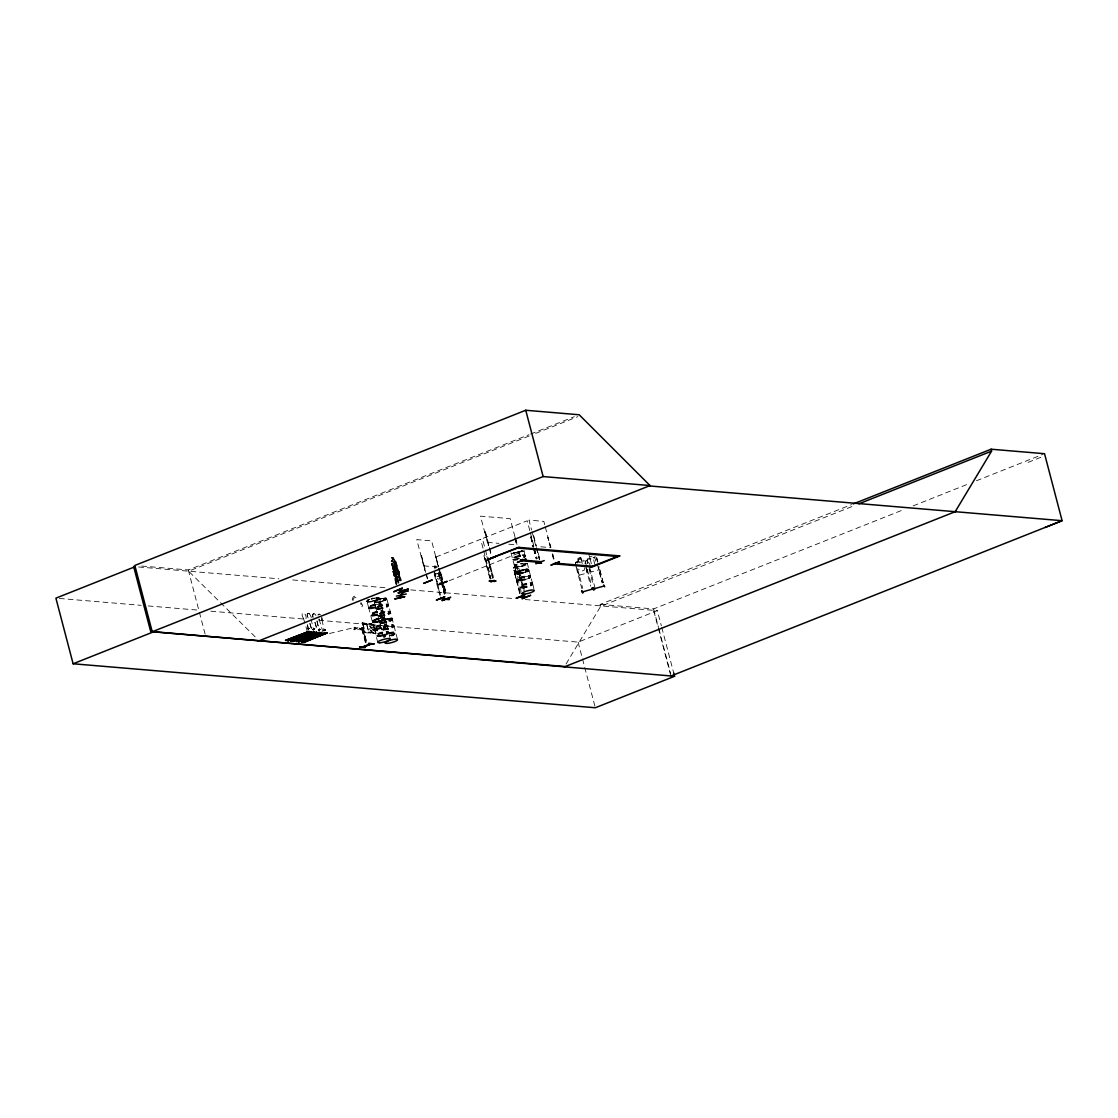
<?xml version="1.0" encoding="UTF-8"?>
<svg xmlns="http://www.w3.org/2000/svg" width="1118" height="1118" viewBox="0 0 1118 1118"><rect width="100%" height="100%" fill="white"/><g stroke="black" fill="none" stroke-linecap="round" stroke-linejoin="round"><path stroke-width="0.75" stroke-dasharray="5 3.75" d="M386.8 625.2L390.182 638.616M532.699 583.834L534.166 589.997M368.563 607.354L366.942 601.121L369.555 601.638L368.758 601.694M375.83 608.066L383.446 636.869M397.449 639.216L388.575 604.922M314.801 628.749L312.747 629.616L314.535 629.071M313.501 629.769C312.397 629.392 314.647 629.7 313.529 629.057M313.04 629.588L313.054 629.951M579.431 575.141L587.16 573.059L586.307 565.177M587.16 573.059L587.453 569.537M598.996 566.365L598.731 569.9L590.989 571.997L589.13 569.048M353.637 629.741C359.032 623.83 363.937 633.417 354.644 627.491C348.592 629.322 360.667 630.273 354.14 627.184M368.563 607.535L368.856 608.374M397.337 568.279L397.114 570.795L395.409 570.641L393.815 567.986M439.695 576.595L439.472 579.11L437.767 578.956L435.377 573.282M519.646 574.736L519.409 577.237L517.704 577.098L516.111 574.442L514.322 564.185L515.929 564.366M366.886 601.302L366.942 600.785A6.498 1.356 -14.7 0 0 371.428 601.246A6.498 1.356 -14.7 0 0 379.072 598.493A6.498 1.356 -14.7 0 0 376.025 597.501L378.485 597.361M372.28 621.957C372.979 619.19 386.255 615.599 384.354 619.54M374.823 600.855L379.505 598.396L378.513 597.347M379.435 622.139L384.62 622.335L392.139 619.302M392.334 619.19L390.07 618.589L382.3 620.197M319.161 628.945C320.712 627.813 318.113 631.307 318.392 629.63M323.619 630.259L325.254 629.462L324.416 629.392M309.127 628.204L308.526 628.945M313.851 628.777L314.438 629.462M319.734 629.853L318.337 629.63M318.728 629.797L318.574 629.602M325.268 630.189L323.591 630.077M363.643 627.981L362.162 628.47L363.434 627.659M376.99 599.751C393.243 594.58 386.073 602.588 375.802 602.35M373.873 622.572L374.977 622.279L372.587 621.985M518.109 573.744C510.926 572.947 527.92 567.175 528.94 569.551M395.786 561.208L391.44 560.775L391.16 561.879L397.016 583.68M391.23 561.921L391.524 560.747M513.539 568.377L513.833 567.189L515.077 567.301L514.14 564.101L516.055 564.227L523.769 590.514M368.493 601.777L369.206 601.33M376.319 598.745L377.493 598.479M376.528 598.354L377.842 598.535L377.171 598.032M374.893 622.223L372.657 622.279L372.895 620.574M384.229 599.094L383.586 599.36L384.746 598.591M383.67 599.276L385.403 598.717M375.145 619.805L376.626 619.274A6.498 1.356 -14.7 0 1 384.788 618.771L380.134 621.203L379.882 622.838M381.741 619.4L383.684 618.883L382.272 619.442M382.594 619.316L381.783 619.274M382.063 619.456L382.44 618.729M382.328 619.023L383.306 618.631L382.524 619.065M384.927 618.981C383.726 615.319 375.606 619.47 372.895 620.588M389.246 619.638C391.356 619.288 388.351 620.043 389.861 619.917M528.702 569.551C524.859 568.405 511.443 573.045 518.305 573.967M525.767 570.823L526.732 570.599M525.809 570.697L526.732 570.04M314.074 629.238L314.521 628.568L313.683 628.484M318.351 629.741L319.846 629.294M324.947 629.797L325.212 629.797M585.007 567.399L584.043 570.418L580.969 571.256L578.649 569.132M319.287 630.007L318.686 629.825M375.718 633.752L374.264 625.339L373.23 624.277L368.423 623.732L366.802 624.724L368.786 632.299L370.938 633.305M376.165 632.802L375.76 633.864L368.828 632.229M379.561 621.72L383.418 620.057M314.046 629.56L313.208 629.881M308.582 628.54L307.562 628.847L308.358 628.833M362.148 628.176L360.262 629.154L362.316 628.582M575.309 563.57L576.049 562.102L578.299 561.515L577.433 558.273L580.745 557.393L581.584 560.621L583.722 560.034L585.175 560.859L585.93 563.751M575.435 563.584L576.119 562.2L583.694 560.16M587.747 563.29L586.978 560.411L587.607 558.958L589.857 558.371M586.992 560.425L587.677 559.056L595.251 557.016M312.872 629.56L313.823 629.182M325.24 630.091L324.374 629.881L325.631 629.853M362.064 623.117L371.372 623.704L371.609 624.585L362.665 623.634M363.168 623.928C363.532 622.013 360.807 623.467 362.973 623.019M373.384 632.564C374.949 633.333 361.226 630.636 365.46 632.522M566.071 663.938L600.673 606.333L854.026 505.741M391.915 564.352L392.516 563.388L393.256 566.784M394.738 564.856L394.277 560.411M395.506 573.436L395.409 577.237L392.893 569.062L392.53 563.528M397.379 570.418L397.281 574.233L394.766 566.057L394.402 560.523M396.457 584.56L392.488 569.495L392.823 567.483M392.404 568.154L393.718 566.029L397.715 582.087M398.916 582.953L394.696 564.464M393.634 557.91L395.129 563.765L395.59 563.025L394.277 565.135M393.648 567.832L394.738 574.666L395.241 573.855M395.52 564.828L396.611 571.647L397.114 570.851M392.823 571.284L396.121 584.644M397.1 578.97L395.786 581.081L394.78 578.118M396.638 575.155L397.659 578.076L398.972 575.952M397.659 578.076L399.014 576.049L398.343 572.57L399.014 576.049M517.886 573.981L528.842 570.11A6.47 1.342 -14.7 0 0 520.611 570.613A6.47 1.342 -14.7 0 0 518.445 573.52L518.542 573.772A6.498 1.356 -14.7 0 0 528.856 570.459A6.498 1.356 -14.7 0 0 520.681 570.907A6.498 1.356 -14.7 0 0 518.5 573.813M577.056 563.095L578.425 561.571L577.573 558.343M376.766 598.577L378.275 598.242L377.409 598.256M378.08 598.27L377.409 598.2M375.732 602.504L376.766 602.322L376.011 602.015M384.62 599.304L383.865 598.871M383.25 619.079L382.901 618.631M380.693 623.005L382.244 622.894L381.448 623.215M528.339 570.893L528.884 570.418L523.07 573.031L518.165 573.436M374.809 600.841L374.139 601.931L376.528 602.309A6.498 1.356 -14.7 0 0 386.716 599.038A6.498 1.356 -14.7 0 0 378.541 599.458A6.498 1.356 -14.7 0 0 376.361 602.364A6.498 1.356 -14.7 0 0 386.702 599.01A6.498 1.356 -14.7 0 0 378.541 599.486A6.498 1.356 -14.7 0 0 376.375 602.392L376.459 602.462M319.077 629.714L319.874 629.588M367.543 600.226L368.465 599.695A6.498 1.356 -14.7 0 0 367.584 600.24L368.479 599.709M384.34 619.512L374.055 622.614M381.21 622.992L381.867 623.117A6.498 1.356 -14.7 0 1 383.963 620.127A6.498 1.356 -14.7 0 1 392.125 619.679L391.887 618.492M390.434 619.735L389.33 619.61L390.322 619.791M518.598 573.408L518.514 573.436A6.47 1.342 -14.7 0 1 520.611 570.641A6.47 1.342 -14.7 0 1 528.758 570.194A6.47 1.342 -14.7 0 1 518.459 573.534L518.542 573.436A6.47 1.342 -14.7 0 0 528.744 570.18M518.71 573.841L517.41 573.786M527.403 571.438L528.325 570.907M376.976 598.479L377.577 598.326M383.837 598.996L385.514 598.913L384.69 598.955M382.035 622.908L381.839 623.047A6.498 1.356 -14.7 0 0 392.125 619.679L387.96 621.776L381.769 623.047M389.441 621.217L390.685 620.658M525.963 570.571L527.668 570.264M1028.099 462.377L1041.948 456.857M141.734 566.043L188.285 569.956L528.912 434.72M530.533 434.077L574.331 416.693M529.233 435.95L188.607 571.186L256.665 638.322M535.718 433.379L577.894 416.637M391.496 560.887L392.767 560.998L391.831 557.658L393.746 557.77L399.867 580.955M394.598 560.998L395.688 561.236M395.786 561.096L401.39 580.703M396.611 584.323L391.635 563.835L397.309 583.568M392.139 563.877L391.342 563.947M396.583 564.255L401.096 580.815M393.522 570.501C392.39 574.806 402.005 576.273 398.902 571.005M435.852 557.057L480.656 539.267L483.242 549.106M436.02 566.127L434.189 565.974L435.126 569.314L434.371 566.043M444.517 593.91L441.205 579.292L441.568 582.436M437.306 582.073C434.147 573.855 436.817 586.111 441.498 582.324M449.143 580.759L487.546 565.512M489.293 564.814L524.496 550.839M366.802 624.724L368.884 632.271M373.23 624.179L374.223 625.367M519.674 593.379L513.945 570.292L519.968 593.253M514.154 570.446L520.038 591.66M374.809 627.422L373.747 625.856L370.337 625.577L369.303 627.072L370.1 630.077L371.987 631.824L375.382 632.103L375.578 630.538L377.493 630.804L376.64 627.575L374.726 627.464L376.612 627.687L377.493 630.804M519.101 570.865L524.258 590.556M515.831 576.958C514.671 581.248 524.356 582.73 521.212 577.461M600.673 606.333L600.17 604.419L851.581 504.595M600.17 604.419L653.625 608.919L901.793 510.381M913.14 505.881L968.3 483.982M976.405 480.768L1042.898 454.355M318.742 620.294L578.104 642.123L657.37 610.652L661.339 625.801M421.486 555.478L425.902 572.332M485.478 532.028L484.695 532.098L485.478 532.028L491.682 555.632M438.186 566.91L435.824 556.68M435.782 556.82L438.731 566.812M442.435 584.099L439.43 572.626L441.289 580.941M530.449 537.017C531.889 535.229 531.05 545.57 533.104 547.121M442.574 579.445L440.799 572.696L440.031 573.003M490.089 579.096L483.884 555.492L484.653 555.199M492.591 578.104L486.4 554.5L487.168 554.207M533.719 535.983L536.374 546.101M550.433 547.415L547.778 537.297L550.964 547.317M308.009 613.307A3.466 1.691 68.5 0 0 308.638 618.715L308.456 618.785A3.466 1.691 68.5 0 1 307.841 613.377L308.009 613.307A3.466 1.691 68.5 0 1 311.307 617.527M313.319 613.838L313.501 613.768A3.466 1.691 68.5 0 1 315.961 615.487M303.285 618.352L303.453 618.282A3.466 1.691 68.5 0 1 302.237 613.642A3.466 1.691 68.5 0 1 304.823 613.88A3.466 1.691 68.5 0 1 306.039 618.52L305.857 618.589M323.074 632.313L319.203 619.693A3.466 1.691 68.5 0 1 318.728 618.981M321.886 617.597A3.466 1.691 68.5 0 1 321.956 619.861L321.788 619.931A3.466 1.691 68.5 0 0 321.704 617.667M307.757 629.043L309.63 628.456M309.7 628.512L308.847 628.763M314.885 628.819L313.333 629.923M318.253 629.937L320.391 629.308L318.686 629.951M323.675 630.384L325.548 629.658M359.367 628.288L360.96 628.316L361.128 629.909L360.723 628.4L359.367 628.288L359.772 629.783L361.352 629.811M365.502 632.439L364.608 632.634L362.078 623.005L371.372 623.704M362.064 628.889L363.336 628.987L362.064 628.889L361.785 627.799L362.623 627.757L366.201 642.109M359.772 629.783L359.605 628.19M361.785 629.308L363.266 628.721L366.69 642.137L362.567 629.294M376.766 599.989L368.968 601.61M512.98 552.851L513.064 552.823A6.498 1.356 -14.7 0 0 521.91 550.587M382.328 620.099L391.09 618.31M382.104 620.336L374.041 622.153M382.412 620.42L383.893 619.889M526.885 570.515L527.57 570.18L526.816 570.376M313.837 629.644L314.214 629.308M384.243 598.885L384.997 598.801M527.011 570.655L526.103 570.641M590.108 556.666L592.079 556.121M593.141 557.449L595.279 556.89M578.705 562.647L581.779 561.809L582.967 566.337M584.714 563.179L585.58 562.871M595.153 588.459L588.264 562.214L587.355 562.466M596.271 560.034L597.138 559.713M329.405 633.515L354.644 627.491M396.359 575.602L397.044 579.082L395.898 581.067L394.878 578.104M379.882 618.408L381.448 618.142M387.149 619.023L388.715 618.757M390.014 619.26L389.497 619.624M319.874 629.937L319.482 629.42M374.516 622.419A6.498 1.356 -14.7 0 0 384.858 619.051A6.498 1.356 -14.7 0 0 376.682 619.498A6.498 1.356 -14.7 0 0 374.516 622.419L375.872 622.265M323.773 630.133L324.961 630.217M527.878 569.369L528.674 569.537M391.076 618.296L391.957 618.757M380.651 623.033L379.924 622.894M355.356 627.296L354.029 628.316L354.867 629.853M540.832 546.786L550.727 547.624L545.123 526.298M487.392 542.398L498.935 543.362M508.83 544.2L517.075 544.899L515.258 537.968M518.081 567.651L513.735 567.231L513.455 568.335L520.611 595.056M391.831 557.658L393.718 557.868M513.651 570.404L514.448 570.334M394.85 562.172L393.145 562.033L398.763 583.191M423.638 565.862L438.48 567.119L431.604 540.874L416.762 539.617L424.924 570.739M394.724 568.056L396.429 568.21M434.413 573.199L439.905 573.66M394.85 573.702L399.21 574.121M138.604 566.98L278.843 578.789M292.72 579.949L386.423 587.844M410.725 589.885L514.825 598.661M525.236 599.528L657.37 610.652M59.38 598.451L141.189 605.341M148.163 605.928L200.374 610.316M210.827 611.197L304.823 619.12M375.48 630.58L377.395 630.692M483.884 555.492L490.271 579.124M439.43 572.626L438.633 572.696L440.785 580.899M440.799 572.696L442.379 579.431M362.316 623.886L371.609 624.585M361.785 627.799L366.019 642.417M363.266 628.721L362.008 627.701M361.715 629.029L365.963 642.417M373.678 632.453L364.314 631.88M364.566 632.62L373.901 633.333M312.761 629.476L313.124 629.392M362.344 622.782L365.069 632.606M583.428 561.362L581.5 560.733L580.647 557.505M361.897 629.322L365.348 642.445M324.513 629.951L324.206 630.231M394.57 561.096L395.758 562.256L400.593 580.773M395.241 563.751L400.006 580.717M386.786 625.032L383.181 611.49M532.657 583.638L530.77 577.07A6.582 1.37 -14.7 0 1 520.191 580.452A6.582 1.37 -14.7 0 1 522.385 577.503A6.582 1.37 -14.7 0 1 530.659 577.056L530.617 576.189M383.083 611.378L381.364 604.992A6.582 1.37 -14.7 0 1 370.785 608.416A6.582 1.37 -14.7 0 1 372.993 605.467A6.582 1.37 -14.7 0 1 381.252 605.02L379.463 597.795M589.242 569.006L591.059 571.885M579.445 575.155L577.573 572.206L575.812 565.009M530.547 576.091L527.277 563.192A6.582 1.37 -14.7 0 1 518.053 566.91A6.582 1.37 -14.7 0 1 517.382 564.632M395.493 563.053L400.216 580.871M393.62 566.057L394.193 566.994M388.365 604.572L386.884 599.01M396.75 575.085L397.77 578.048M374.278 629.015L368.842 608.374M315.052 622.349L317.358 630.286M314.871 622.419L317.177 630.356M310.021 623.481L311.405 628.232M309.84 623.551L311.237 628.302M303.453 618.282L307.157 630.971M661.772 627.477L673.693 672.91M653.625 608.919L658.46 627.338M658.893 629.015L670.758 674.224M653.806 610.959L670.437 674.364M596.719 557.686L597.878 562.047M596.621 557.77L597.767 562.088M597.138 563.318L602.295 582.995L598.396 568.168M595.768 561.236L594.986 558.217L593.057 557.589L592.288 554.221M594.916 564.688L593.337 558.665L590.262 559.503L591.841 565.526M589.004 555.115L589.983 558.427L588.627 559.95L590.206 565.974M586.852 560.398L587.621 563.304M589.046 568.95L593.379 585.427M585.063 560.915L591.646 585.902M585.972 568.042L590.737 586.153M577.531 568.573L582.73 588.334M576.189 567.189L581.821 588.571M578.104 642.123L582.073 657.272M582.52 658.949L594.874 706.059M552.739 554.067L554.5 560.817M544.704 524.649L543.837 521.379L528.996 520.122L531.581 529.974M552.488 554.039L554.207 560.929M552.194 554.165L553.969 560.901M538.135 552.837L539.91 559.587M533.468 535.955L536.081 546.213M536.528 547.904L539.617 559.699M532.014 531.609L535.885 546.367M536.277 547.876L539.365 559.685M529.806 530.617L527.221 520.778L482.417 538.569L484.988 548.407M530.225 532.266L534.097 547.023M534.502 548.533L537.157 558.651M531.204 536.71L533.859 546.828M534.306 548.519L536.961 558.623M530.645 537.031L533.3 547.149M533.733 548.826L536.388 558.944M533.538 548.812L536.193 558.93M523.923 550.881L526.159 559.475M515.552 537.856L517.327 544.592M519.087 551.342L520.862 558.078M514.923 536.696L510.185 518.654L480.502 516.153L488.231 545.584M518.794 551.453L520.569 558.203M515.049 537.814L516.823 544.55M518.598 551.3L520.359 558.036M514.755 537.926L516.53 544.662M518.305 551.412L520.066 558.161M524.132 588.795L519.031 568.741L516.809 567.483L515.957 564.255M510.982 552.739L521.645 593.309M485.184 532.14L488.734 545.626M484.988 531.986L488.971 547.149M489.404 548.84L491.179 555.59M488.245 557.589L493.555 577.824M489.377 562.634L493.359 577.81M485.422 550.056L492.786 578.118M483.675 550.741L485.394 557.309M485.729 558.581L491.04 578.817M485.533 558.567L490.844 578.803M444.335 586.195L446.543 594.622M444.153 586.167L446.361 594.608M439.164 568.503L442.267 580.298M438.927 568.475L441.973 580.424M442.253 581.43L445.341 593.239M438.633 568.601L441.736 580.396M442.057 581.416L445.16 593.211M439.081 570.613L441.261 579.32M442.868 585.748L445.02 593.951M441.708 582.576L444.726 594.063M438.927 572.584L441.079 580.773M441.219 582.534L444.223 594.021M438.004 573.506L438.787 576.525L437.082 576.371L436.299 573.366M434.525 572.192L437.11 582.031M437.543 583.666L440.548 595.153M433.994 571.605L441.121 598.549M434.161 573.897L436.313 582.101M436.747 583.736L439.765 595.223M426.349 574.023L427.677 579.082M425.651 572.318L421.234 555.45L425.175 570.767M426.098 573.995L427.425 579.054M391.929 557.616L397.561 582.324M398.427 583.275L394.081 566.938L397.91 582.24M392.027 618.589L392.292 619.651M374.223 601.708L375.83 607.996M372.266 621.287L372.532 622.335M374.264 629.015L377.66 641.914M371.078 623.816L371.316 624.696M363.015 623.914L365.027 631.558M362.288 629.35L365.726 642.473M188.285 569.956L205.251 634.591M321.956 619.861L324.36 630.971M317.065 620.993L319.273 630.454M316.897 621.063L319.105 630.524M311.042 619.023L313.613 630.063M307.506 624.822L308.61 629.56M307.324 624.892L308.428 629.63M521.142 577.433L521.351 580.508M398.846 570.977L399.056 574.051M520.625 564.059A6.47 1.342 -14.7 0 1 526.844 564.408A6.47 1.342 -14.7 0 1 516.46 567.455A6.47 1.342 -14.7 0 1 519.018 564.534M520.499 563.626A6.582 1.37 -14.7 0 1 522.162 563.234M517.732 559.391A6.582 1.37 -14.7 0 1 513.064 558.665A6.582 1.37 -14.7 0 1 522.33 555.66A6.582 1.37 -14.7 0 1 523.769 557.435M517.858 559.783A6.47 1.342 -14.7 0 1 513.274 559.07A6.47 1.342 -14.7 0 1 522.385 556.107A6.47 1.342 -14.7 0 1 523.811 557.854M519.283 558.637A6.582 1.37 -14.7 0 1 512.785 558.455A6.582 1.37 -14.7 0 1 522.693 555.241A6.582 1.37 -14.7 0 1 522.413 557.616M519.171 558.189A6.47 1.342 -14.7 0 1 512.952 557.854A6.47 1.342 -14.7 0 1 523.336 554.808A6.47 1.342 -14.7 0 1 520.778 557.714M526.298 563.36A6.47 1.342 -14.7 0 1 517.187 566.169A6.47 1.342 -14.7 0 1 515.985 564.394M522.972 550.657A6.47 1.342 -14.7 0 1 516.921 552.935A6.47 1.342 -14.7 0 1 511.415 553.368M527.039 563.276A6.582 1.37 -14.7 0 1 517.955 566.533A6.582 1.37 -14.7 0 1 516.027 564.828M352.226 599.947A8.734 4.262 68.5 0 1 357.732 597.487M361.198 602.7A8.734 4.262 68.5 0 1 361.925 604.866L362.679 604.922L362.008 606.739L360.317 604.712L361.086 604.782A7.295 3.564 68.5 0 0 360.485 602.979M352.995 600.673A7.295 3.564 68.5 0 1 357.592 598.633M384.466 637.302A6.484 1.356 -14.7 0 1 386.702 634.745A6.484 1.356 -14.7 0 1 395.465 633.221A6.484 1.356 -14.7 0 1 391.705 636.044M385.375 636.911A6.582 1.37 -14.7 0 1 385.626 634.689A6.582 1.37 -14.7 0 1 395.185 632.718A6.582 1.37 -14.7 0 1 391.621 635.625M385.221 636.086A6.484 1.356 -14.7 0 1 386.87 633.361A6.484 1.356 -14.7 0 1 395.674 632.467A6.484 1.356 -14.7 0 1 386.576 635.946M385.277 636.533A6.582 1.37 -14.7 0 1 385.976 634.13A6.582 1.37 -14.7 0 1 395.534 632.467A6.582 1.37 -14.7 0 1 389.889 635.737M384.788 618.771A6.498 1.356 -14.7 0 1 374.446 622.125L374.39 621.985A6.498 1.356 -14.7 0 1 376.612 619.204M371.386 599.234A6.442 1.342 -14.7 0 1 379.575 598.661A6.442 1.342 -14.7 0 1 370.114 602.057A6.442 1.342 -14.7 0 1 369.918 599.765M367.109 600.967A6.498 1.356 -14.7 0 0 371.497 601.484A6.498 1.356 -14.7 0 0 379.142 598.745A6.498 1.356 -14.7 0 0 376.081 597.711A6.498 1.356 -14.7 0 1 379.142 598.745A6.498 1.356 -14.7 0 1 371.483 601.456A6.498 1.356 -14.7 0 1 367.095 600.939M317.987 615.054A3.466 1.691 68.5 0 1 320.055 614.732M319.385 619.624A3.466 1.691 68.5 0 1 318.909 618.925M318.155 614.984A3.466 1.691 68.5 0 1 320.223 614.662M313.082 617.737A3.466 1.691 68.5 0 1 313.138 613.95A3.466 1.691 68.5 0 1 315.779 615.557M312.984 616.815A3.466 1.691 68.5 0 1 313.501 613.768M307.841 613.377A3.466 1.691 68.5 0 1 311.125 617.597M370.659 630.412L370.994 631.502L372.546 629.532L375.159 631.726L372.783 628.931L373.747 626.332L372.182 628.19L369.513 625.856L371.959 628.805L370.687 630.356M521.994 550.825L513.078 553.186A6.498 1.356 -14.7 0 0 521.98 550.811M514.168 534.432L514.168 534.432M372.825 598.13L371.204 598.605A6.498 1.356 -14.7 0 1 372.825 598.158M376.277 602.071L376.347 602.155A6.498 1.356 -14.7 0 0 386.646 598.801A6.498 1.356 -14.7 0 0 378.485 599.248A6.498 1.356 -14.7 0 0 376.305 602.155M580.242 558.189L578.272 558.734L578.551 559.811L580.521 559.266L580.242 558.189M515.859 564.842L514.769 564.744L515.049 565.82L516.139 565.918L515.859 564.842M517.159 568.629L515.454 568.489L517.033 574.512L518.738 574.666L517.159 568.629M393.55 558.385L392.46 558.287L392.739 559.363L393.843 559.461L393.55 558.385M435.908 566.7L434.818 566.602L435.098 567.678L436.202 567.776L435.908 566.7M374.181 627.477L370.771 627.184L371.553 630.203L374.963 630.496L374.181 627.477M376.445 628.19L376.962 630.133L376.445 628.19M603.203 582.757L599.332 567.986L603.175 582.688M518.333 573.087A6.47 1.342 -14.7 0 0 528.632 569.747A6.47 1.342 -14.7 0 0 520.499 570.194A6.47 1.342 -14.7 0 0 518.333 573.087M522.26 588.082A6.47 1.342 -14.7 0 0 532.573 584.742A6.47 1.342 -14.7 0 0 524.426 585.175A6.47 1.342 -14.7 0 0 522.26 588.082M522.092 587.691A6.582 1.37 -14.7 0 0 532.559 584.295A6.582 1.37 -14.7 0 0 524.286 584.742A6.582 1.37 -14.7 0 0 522.092 587.691M518.612 574.163A6.47 1.342 -14.7 0 0 528.926 570.823A6.47 1.342 -14.7 0 0 520.778 571.27A6.47 1.342 -14.7 0 0 518.612 574.163M521.952 586.866A6.47 1.342 -14.7 0 0 532.252 583.526A6.47 1.342 -14.7 0 0 524.104 583.959A6.47 1.342 -14.7 0 0 521.952 586.866M520.373 580.843A6.47 1.342 -14.7 0 0 530.673 577.489A6.47 1.342 -14.7 0 0 522.525 577.936A6.47 1.342 -14.7 0 0 520.373 580.843M521.994 587.313A6.582 1.37 -14.7 0 0 532.461 583.917A6.582 1.37 -14.7 0 0 524.188 584.379A6.582 1.37 -14.7 0 0 521.994 587.313M520.094 580.074A6.582 1.37 -14.7 0 0 530.561 576.678A6.582 1.37 -14.7 0 0 522.288 577.126A6.582 1.37 -14.7 0 0 520.094 580.074M520.052 579.627A6.47 1.342 -14.7 0 0 530.351 576.273A6.47 1.342 -14.7 0 0 522.204 576.72A6.47 1.342 -14.7 0 0 520.052 579.627M380.12 616.661A6.484 1.356 -14.7 0 0 390.448 613.307A6.484 1.356 -14.7 0 0 382.286 613.754A6.484 1.356 -14.7 0 0 380.12 616.661M379.952 616.27A6.582 1.37 -14.7 0 0 390.42 612.874A6.582 1.37 -14.7 0 0 382.146 613.321A6.582 1.37 -14.7 0 0 379.952 616.27M381.713 622.712A6.484 1.356 -14.7 0 0 392.027 619.358A6.484 1.356 -14.7 0 0 383.879 619.805A6.484 1.356 -14.7 0 0 381.713 622.712A6.498 1.356 -14.7 0 0 392.055 619.372A6.498 1.356 -14.7 0 0 383.879 619.819A6.498 1.356 -14.7 0 0 381.713 622.74M381.629 622.307A6.442 1.342 -14.7 0 0 391.887 618.981A6.442 1.342 -14.7 0 0 383.781 619.414A6.442 1.342 -14.7 0 0 381.629 622.307M376.5 602.742A6.442 1.342 -14.7 0 0 386.758 599.416A6.442 1.342 -14.7 0 0 378.653 599.849A6.442 1.342 -14.7 0 0 376.5 602.742M381.643 622.488A6.498 1.356 -14.7 0 0 391.985 619.134A6.498 1.356 -14.7 0 0 383.809 619.582A6.498 1.356 -14.7 0 0 381.643 622.488M378.052 609.03A6.582 1.37 -14.7 0 0 388.519 605.635A6.582 1.37 -14.7 0 0 380.246 606.082A6.582 1.37 -14.7 0 0 378.052 609.03M379.813 615.445A6.47 1.342 -14.7 0 0 390.112 612.105A6.484 1.356 -14.7 0 0 381.965 612.538A6.484 1.356 -14.7 0 0 379.799 615.445A6.484 1.356 -14.7 0 0 390.126 612.105A6.47 1.342 -14.7 0 0 381.979 612.538A6.47 1.342 -14.7 0 0 379.813 615.445M378.219 609.422A6.484 1.356 -14.7 0 0 388.547 606.068A6.484 1.356 -14.7 0 0 380.386 606.515A6.484 1.356 -14.7 0 0 378.219 609.422M379.854 615.892A6.582 1.37 -14.7 0 0 390.322 612.496A6.582 1.37 -14.7 0 0 382.049 612.957A6.582 1.37 -14.7 0 0 379.854 615.892M377.954 608.653A6.582 1.37 -14.7 0 0 388.421 605.257A6.582 1.37 -14.7 0 0 380.148 605.704A6.582 1.37 -14.7 0 0 377.954 608.653M377.898 608.206A6.484 1.356 -14.7 0 0 388.226 604.852A6.484 1.356 -14.7 0 0 380.078 605.299A6.484 1.356 -14.7 0 0 377.898 608.206M381.909 623.383A6.442 1.342 -14.7 0 0 392.18 620.057A6.442 1.342 -14.7 0 0 384.075 620.49A6.442 1.342 -14.7 0 0 381.909 623.383M383.474 629.672A6.582 1.37 -14.7 0 0 393.941 626.276A6.582 1.37 -14.7 0 0 385.668 626.723A6.582 1.37 -14.7 0 0 383.474 629.672M383.642 630.063A6.484 1.356 -14.7 0 0 393.969 626.709A6.484 1.356 -14.7 0 0 385.808 627.156A6.484 1.356 -14.7 0 0 383.642 630.063M383.376 629.294A6.582 1.37 -14.7 0 0 393.843 625.898A6.582 1.37 -14.7 0 0 385.57 626.346A6.582 1.37 -14.7 0 0 383.376 629.294M383.32 628.847A6.484 1.356 -14.7 0 0 393.648 625.493A6.484 1.356 -14.7 0 0 385.486 625.94A6.484 1.356 -14.7 0 0 383.32 628.847M372.853 616.046A6.484 1.356 -14.7 0 0 383.181 612.706A6.484 1.356 -14.7 0 0 375.019 613.139A6.484 1.356 -14.7 0 0 372.853 616.046M372.685 615.655A6.582 1.37 -14.7 0 0 383.153 612.259A6.582 1.37 -14.7 0 0 374.879 612.706A6.582 1.37 -14.7 0 0 372.685 615.655M374.362 621.692A6.442 1.342 -14.7 0 0 384.62 618.366A6.442 1.342 -14.7 0 0 376.514 618.799A6.442 1.342 -14.7 0 0 374.362 621.692M374.376 621.887A6.498 1.356 -14.7 0 0 384.718 618.52A6.498 1.356 -14.7 0 0 376.542 618.967A6.498 1.356 -14.7 0 0 374.376 621.887M369.806 599.402A6.498 1.356 -14.7 0 0 367.64 600.478A6.498 1.356 -14.7 0 1 369.792 599.374M374.53 598.018A6.498 1.356 -14.7 0 0 371.274 598.871A6.498 1.356 -14.7 0 1 374.53 597.99M372.546 614.83A6.484 1.356 -14.7 0 0 382.859 611.49A6.484 1.356 -14.7 0 0 374.712 611.923A6.484 1.356 -14.7 0 0 372.546 614.83M370.952 608.807A6.484 1.356 -14.7 0 0 381.28 605.453A6.484 1.356 -14.7 0 0 373.119 605.9A6.484 1.356 -14.7 0 0 370.952 608.807M372.587 615.291A6.582 1.37 -14.7 0 0 383.055 611.895A6.582 1.37 -14.7 0 0 374.782 612.343A6.582 1.37 -14.7 0 0 372.587 615.291M370.687 608.038A6.582 1.37 -14.7 0 0 381.154 604.642A6.582 1.37 -14.7 0 0 372.895 605.104A6.582 1.37 -14.7 0 0 370.687 608.038M370.645 607.591A6.484 1.356 -14.7 0 0 380.959 604.251A6.484 1.356 -14.7 0 0 372.811 604.684A6.484 1.356 -14.7 0 0 370.645 607.591M378.275 636.687A6.484 1.356 -14.7 0 0 388.603 633.347A6.484 1.356 -14.7 0 0 380.441 633.78A6.484 1.356 -14.7 0 0 378.275 636.687M378.108 636.296A6.582 1.37 -14.7 0 0 388.575 632.9A6.582 1.37 -14.7 0 0 380.302 633.361A6.582 1.37 -14.7 0 0 378.108 636.296M374.656 622.768A6.442 1.342 -14.7 0 0 384.913 619.442A6.442 1.342 -14.7 0 0 376.808 619.875A6.442 1.342 -14.7 0 0 374.656 622.768M376.207 629.057A6.582 1.37 -14.7 0 0 386.674 625.661A6.582 1.37 -14.7 0 0 378.401 626.108A6.582 1.37 -14.7 0 0 376.207 629.057M377.954 635.485A6.484 1.356 -14.7 0 0 388.281 632.131A6.484 1.356 -14.7 0 0 380.12 632.578A6.484 1.356 -14.7 0 0 377.954 635.485M376.375 629.448A6.484 1.356 -14.7 0 0 386.702 626.094A6.484 1.356 -14.7 0 0 378.541 626.541A6.484 1.356 -14.7 0 0 376.375 629.448M378.01 635.932A6.582 1.37 -14.7 0 0 388.477 632.536A6.582 1.37 -14.7 0 0 380.204 632.984A6.582 1.37 -14.7 0 0 378.01 635.932M376.109 628.679A6.582 1.37 -14.7 0 0 386.576 625.283A6.582 1.37 -14.7 0 0 378.303 625.745A6.582 1.37 -14.7 0 0 376.109 628.679M376.053 628.232A6.484 1.356 -14.7 0 0 386.381 624.892A6.484 1.356 -14.7 0 0 378.219 625.325A6.484 1.356 -14.7 0 0 376.053 628.232"/><path stroke-width="1.5" d="M404.688 596.691L394.654 598.941L404.604 596.83M396.359 596.09L406.309 593.965M359.451 647.07L365.39 647.462L359.8 646.861M449.366 599.5L443.511 599.192L449.408 599.402M490.075 580.731L496.057 581.039L490.089 580.647M582.967 592.722L582.059 590.863M582.534 592.903L581.528 590.933M593.504 587.649L594.622 589.689L593.462 587.691M285.523 640.376L308.973 631.404M285.579 640.376L309.029 631.404M314.144 631.838L290.568 640.991L314.2 631.852M293.293 641.271L316.618 632.257M321.285 632.467L298.24 641.662L299.191 641.774M327.127 632.956L304.445 642.207M310.552 631.782L311.433 631.852L287.592 640.796L310.483 631.754M316.212 632.257L292.748 641.201L316.618 632.285M318.965 632.439L319.916 632.536L296.633 641.55M324.779 632.956L301.315 641.9L325.184 632.984M326.54 632.914L304.082 642.207M327.071 632.956L303.509 642.137M955.191 511.695L991.582 451.127L991.079 449.212L853.202 503.952M398.246 593.197L408.266 590.905L398.12 592.68M399.895 597.711C399.182 594.524 399.587 600.156 401.027 595.251M399.909 597.683L401.558 595.097M404.031 590.556L398.525 590.08M526.34 596.998L520.988 596.705M446.361 598.871L440.967 598.382M491.599 558.371L492.353 558.245M402.899 592.247L401.348 594.776M399.419 596.579L399.559 597.767M287.983 640.824L311.083 631.824M291.155 641.089L314.41 632.089M298.282 641.718L321.551 632.718M321.872 632.522L298.841 641.746M301.706 641.97L325.184 632.956M319.371 632.509L296.102 641.508L319.035 632.467M401.893 594.622L403.43 592.093M399.951 597.669L399.825 596.467M436.411 600.017L444.922 596.774L436.495 600.114M495.791 556.54L487.141 559.922L495.567 556.568M398.148 590.22L403.64 590.667M520.457 596.663L525.712 596.956M440.632 598.521L446.068 598.996M521.617 560.733L521.198 560.649M491.109 581.737L491.822 581.444M493.192 580.773L494.338 580.438L493.387 580.801M582.716 591.855L592.512 589.088M594.357 588.697L604.069 586.028M446.795 599.192L447.577 598.899M1045.176 527.458L1062.1 520.695L1044.533 453.712L991.079 449.212M671.191 675.901L1062.1 520.695L649.125 485.925L650.033 485.561L579.194 414.764L525.74 410.25L134.831 565.456L152.369 632.299L73.117 663.771L55.9 598.158L135.152 566.686M258.216 641.117L650.117 485.561L543.138 476.561L152.23 631.754L565.205 666.538M393.802 591.729L402.228 588.375M402.354 587.97L393.815 591.785M399.978 592.247L408.391 588.948L399.545 591.729M519.381 547.443L490.299 558.469L518.305 547.345L620.001 555.912L591.995 567.036L553.815 563.821L555.45 563.165L592.554 566.295M522.917 560.118L521.295 560.761L539.84 562.326L541.475 561.683L522.917 560.118L522.707 559.293M590.919 566.938L618.925 555.828M516.125 598.172L524.831 594.93L516.418 598.256M530.659 595.349L521.994 598.731L530.449 595.335M858.89 503.813L991.582 451.127M564.297 666.901L956.114 511.331M673.693 672.91L674.573 676.278L595.321 707.75L73.117 663.771M423.68 583.344L432.107 579.99M438.633 584.672L447.2 581.332L438.633 584.588M525.949 559.084L517.243 562.452L525.684 559.126M535.969 562.452L541.503 562.997L535.62 562.578M490.774 581.737L491.571 581.416M494.953 581.472L489.069 581.053M559.307 561.781L550.867 565.177L559.447 561.865M308.847 631.614L285.942 640.628M368.786 643.409L374.306 643.954L368.437 643.521M370.715 643.772L362.022 647.112M362.33 647.196L371.456 643.856M371.693 643.926L362.945 647.112M592.093 588.138L593.658 589.955L592.163 588.026M603.65 584.98L604.726 586.838M521.002 560.677L521.337 559.727M521.184 560.873L520.457 559.839L521.156 560.677M517.746 548.086L617.29 556.471M674.573 676.278L150.678 631.474L133.601 566.393M442.309 600.604L450.736 597.264L442.057 600.534M544.228 560.551L535.913 563.793M431.995 580.046L423.582 583.4M525.74 410.25L543.138 476.561M366.201 645.673L366.201 645.673M523.867 594.161A6.47 1.342 -14.7 0 0 534.166 590.821A6.47 1.342 -14.7 0 0 526.019 591.254A6.47 1.342 -14.7 0 0 523.867 594.161M387.121 643.381A6.498 1.356 -14.7 0 0 397.463 640.013A6.498 1.356 -14.7 0 0 389.288 640.46A6.498 1.356 -14.7 0 0 387.121 643.381M379.854 642.766A6.498 1.356 -14.7 0 0 390.196 639.412A6.498 1.356 -14.7 0 0 382.021 639.845A6.498 1.356 -14.7 0 0 379.854 642.766"/></g></svg>
